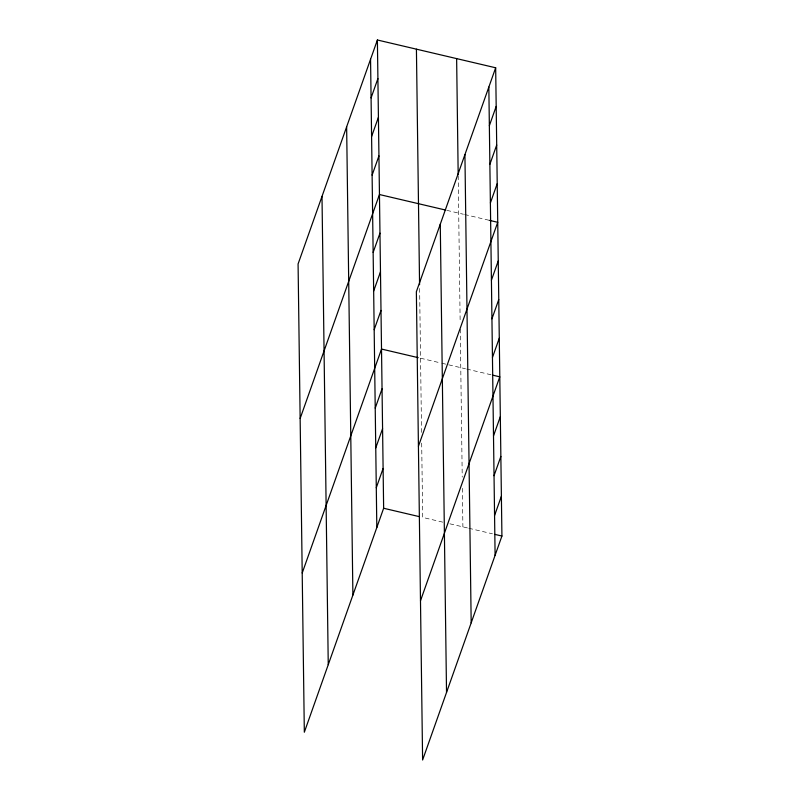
<?xml version="1.0" encoding="UTF-8"?>
<svg xmlns="http://www.w3.org/2000/svg" width="800" height="800" viewBox="0 0 800 800"><rect width="100%" height="100%" fill="white"/><g stroke="black" fill="none" stroke-linecap="round" stroke-linejoin="round"><path stroke-width="0.6" stroke-dasharray="4 3" d="M446.87 210.36L463.43 214.25M464.61 214.52L489.45 220.36M420.55 358.22L440.66 362.94M441.84 363.22L465.49 368.77M466.68 369.05L491.52 374.88M442.78 522.15L422.68 517.42L421.68 442.8M449.88 523.81L467.62 527.98M468.8 528.26L492.46 533.81M458.2 175.75L460.15 321.55M460.25 329.03L462.23 477.12M462.38 488.31L462.89 526.87M419.62 288.43L421.55 432.85"/><path stroke-width="1.2" d="M377.39 40L298.08 263.96L304.33 732.22L383.64 508.26L377.39 40L495.67 67.78L501.92 536.04L422.61 760L416.36 291.74L495.67 67.78M371.08 97.91L377.9 78.63M371.59 136.54L378.42 117.26M372.11 175.17L378.94 155.89M300.14 418.49L379.45 194.53L445.69 210.08M373.14 252.43L379.97 233.16M373.66 291.06L380.49 271.79M374.17 329.7L381 310.42M302.21 573.02L381.52 349.05L418.18 357.66M375.22 408.13L382.05 388.85M489.36 125.69L496.18 106.41M375.75 447.93L382.58 428.65M489.87 164.32L496.7 145.04M376.29 487.73L383.11 468.46M490.39 202.95L497.21 183.67M418.42 446.27L497.73 222.3L489.45 220.36M491.42 280.21L498.25 260.93M491.94 318.84L498.76 299.56M492.45 357.47L499.28 338.2M420.48 600.79L499.79 376.83L492.7 375.16M493.5 435.91L500.33 416.63M494.03 475.71L500.86 456.43M494.56 515.51L501.39 496.23M383.64 508.26L419.13 516.59M494.83 534.37L501.92 536.04M488.84 87.05L495.1 555.31M464.92 154.6L471.18 622.86M456.63 58.61L458.18 174.5M440.27 224.19L446.53 692.45M416.42 49.17L419.57 284.69M370.56 59.28L376.82 527.54M346.64 126.82L352.9 595.08M322 196.42L328.25 664.68"/></g></svg>
